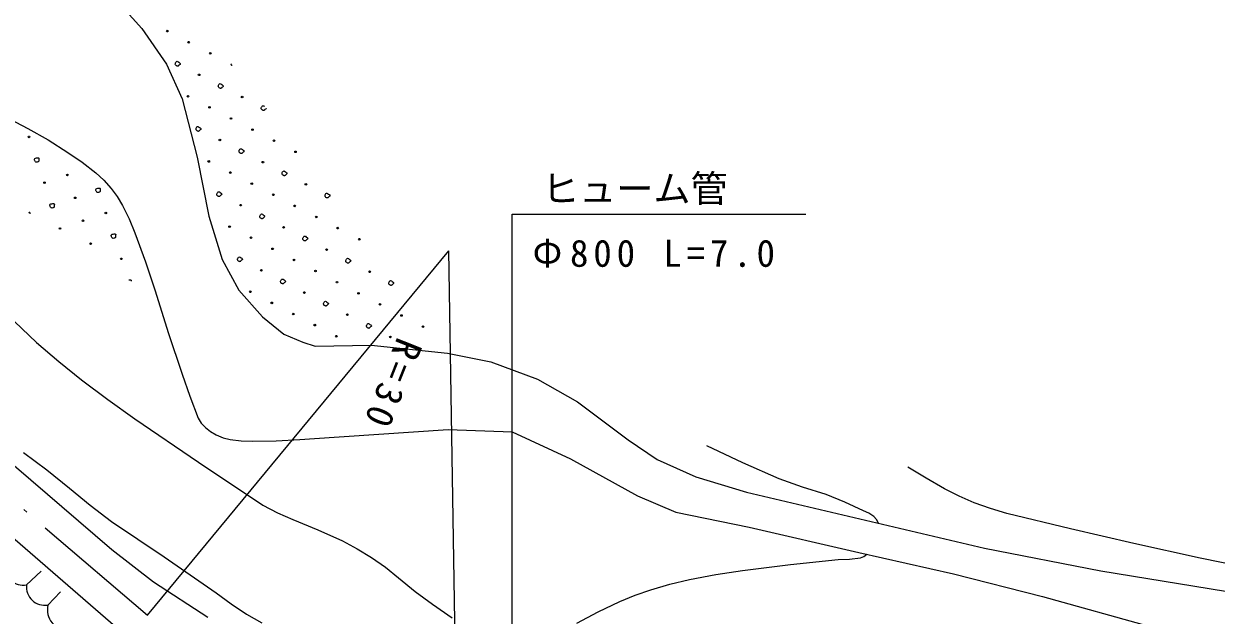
# Model space of a CAD drawing. Units: millimetres, scale not verified. Extents: x 61277 to 701277, y 6480 to 366480.
# Drawn here: x 127514 to 201413, y 269340 to 306024 of the extents above; entities that cross this region are included whole.
import ezdxf
from ezdxf.enums import TextEntityAlignment as Align

# ---------------------------------------------------------------- set-up
doc = ezdxf.new("R2010")
doc.units = ezdxf.units.MM
doc.header["$LTSCALE"] = 1000
doc.linetypes.add('LONG_DASHED_DOTTED', pattern=[15.25, 12, -1.5, 0.25, -1.5])
doc.layers.add('S-SUV', color=7, linetype='Continuous', lineweight=13)
doc.styles.add('ＭＳ ゴシック', font='')
doc.styles.get('ＭＳ ゴシック').set_extended_font_data('MS Gothic')

msp = doc.modelspace()

# ---------------------------------------------------------------- linework, layer by layer
at = {"layer": 'S-SUV'}
for p, q in [((132243, 308607), (134832, 305725)), ((134832, 305725), (136346, 303527)), ((136346, 303527), (137323, 301377)), ((136900, 303517), (136904, 303564)), ((136909, 303490), (136900, 303517)), ((136904, 303564), (136918, 303603)), ((136927, 303461), (136909, 303490)), ((136918, 303603), (136936, 303635)), ((136961, 303428), (136927, 303461)), ((136936, 303635), (136955, 303669)), ((136955, 303669), (136981, 303687)), ((136993, 303414), (136961, 303428)), ((136981, 303687), (137014, 303698)), ((137013, 303406), (136993, 303414)), ((137033, 303399), (137013, 303406)), ((137014, 303698), (137060, 303687)), ((137054, 303398), (137033, 303399)), ((137069, 303405), (137054, 303398)), ((137060, 303687), (137115, 303641)), ((137092, 303420), (137069, 303405)), ((137108, 303441), (137092, 303420)), ((137127, 303461), (137108, 303441)), ((137115, 303641), (137163, 303605)), ((137155, 303483), (137127, 303461)), ((137196, 303511), (137155, 303483)), ((137163, 303605), (137190, 303584)), ((137190, 303584), (137199, 303562)), ((137204, 303538), (137196, 303511)), ((137199, 303562), (137204, 303538)), ((139582, 302225), (139601, 302257)), ((139601, 302257), (139620, 302291)), ((139620, 302291), (139646, 302309)), ((139646, 302309), (139679, 302320)), ((139679, 302320), (139725, 302308)), ((139725, 302308), (139780, 302263)), ((139780, 302263), (139828, 302227)), ((139565, 302139), (139569, 302186)), ((139574, 302111), (139565, 302139)), ((139569, 302186), (139582, 302225)), ((139591, 302082), (139574, 302111)), ((139625, 302050), (139591, 302082)), ((139657, 302036), (139625, 302050)), ((139678, 302028), (139657, 302036)), ((139698, 302021), (139678, 302028)), ((139718, 302020), (139698, 302021)), ((139734, 302027), (139718, 302020)), ((139756, 302041), (139734, 302027)), ((139772, 302063), (139756, 302041)), ((139792, 302083), (139772, 302063)), ((139820, 302105), (139792, 302083)), ((139860, 302133), (139820, 302105)), ((139828, 302227), (139855, 302206)), ((139855, 302206), (139864, 302184)), ((139868, 302160), (139860, 302133)), ((139864, 302184), (139868, 302160)), ((137323, 301377), (138251, 297762)), ((142230, 300760), (142233, 300808)), ((142233, 300808), (142247, 300847)), ((142247, 300847), (142265, 300879)), ((142265, 300879), (142284, 300912)), ((142284, 300912), (142311, 300931)), ((142311, 300931), (142344, 300941)), ((142344, 300941), (142390, 300930)), ((142390, 300930), (142428, 300898)), ((125744, 300590), (127762, 299538)), ((142238, 300733), (142230, 300760)), ((142256, 300704), (142238, 300733)), ((142290, 300672), (142256, 300704)), ((142322, 300658), (142290, 300672)), ((142343, 300650), (142322, 300658)), ((142362, 300643), (142343, 300650)), ((142383, 300642), (142362, 300643)), ((142398, 300649), (142383, 300642)), ((142421, 300663), (142398, 300649)), ((142437, 300685), (142421, 300663)), ((142457, 300704), (142437, 300685)), ((142484, 300726), (142457, 300704)), ((142525, 300754), (142484, 300726)), ((142529, 300768), (142525, 300754)), ((127762, 299538), (129012, 298823)), ((138187, 299474), (138190, 299522)), ((138195, 299447), (138187, 299474)), ((138190, 299522), (138204, 299561)), ((138213, 299418), (138195, 299447)), ((138204, 299561), (138222, 299592)), ((138247, 299385), (138213, 299418)), ((138222, 299592), (138241, 299626)), ((138241, 299626), (138268, 299645)), ((138279, 299371), (138247, 299385)), ((138268, 299645), (138301, 299655)), ((138300, 299364), (138279, 299371)), ((138319, 299356), (138300, 299364)), ((138301, 299655), (138347, 299644)), ((138340, 299355), (138319, 299356)), ((138355, 299362), (138340, 299355)), ((138347, 299644), (138401, 299598)), ((138378, 299377), (138355, 299362)), ((138394, 299398), (138378, 299377)), ((138414, 299418), (138394, 299398)), ((138401, 299598), (138450, 299562)), ((138441, 299440), (138414, 299418)), ((138482, 299468), (138441, 299440)), ((138450, 299562), (138476, 299541)), ((138476, 299541), (138485, 299519)), ((138490, 299495), (138482, 299468)), ((138485, 299519), (138490, 299495)), ((129012, 298823), (130244, 298048)), ((130244, 298048), (131124, 297440)), ((140851, 298096), (140855, 298143)), ((140860, 298069), (140851, 298096)), ((140855, 298143), (140869, 298182)), ((140878, 298040), (140860, 298069)), ((140869, 298182), (140887, 298214)), ((140912, 298007), (140878, 298040)), ((140887, 298214), (140906, 298248)), ((140906, 298248), (140932, 298266)), ((140944, 297993), (140912, 298007)), ((140932, 298266), (140965, 298277)), ((140964, 297985), (140944, 297993)), ((140984, 297978), (140964, 297985)), ((140965, 298277), (141011, 298265)), ((141005, 297977), (140984, 297978)), ((141020, 297984), (141005, 297977)), ((141011, 298265), (141066, 298220)), ((141043, 297998), (141020, 297984)), ((141059, 298020), (141043, 297998)), ((141079, 298040), (141059, 298020)), ((141066, 298220), (141114, 298184)), ((141106, 298062), (141079, 298040)), ((141147, 298090), (141106, 298062)), ((141114, 298184), (141141, 298163)), ((141141, 298163), (141150, 298141)), ((141155, 298117), (141147, 298090)), ((141150, 298141), (141155, 298117)), ((128167, 297607), (128172, 297638)), ((128178, 297569), (128167, 297607)), ((128172, 297638), (128187, 297669)), ((128188, 297534), (128178, 297569)), ((128187, 297669), (128227, 297695)), ((128206, 297497), (128188, 297534)), ((128238, 297462), (128206, 297497)), ((128227, 297695), (128298, 297702)), ((128264, 297449), (128238, 297462)), ((128297, 297442), (128264, 297449)), ((128344, 297444), (128297, 297442)), ((128298, 297702), (128357, 297712)), ((128376, 297457), (128344, 297444)), ((128357, 297712), (128391, 297716)), ((128396, 297466), (128376, 297457)), ((128391, 297716), (128413, 297708)), ((128415, 297475), (128396, 297466)), ((128413, 297708), (128434, 297694)), ((128430, 297490), (128415, 297475)), ((128435, 297505), (128430, 297490)), ((128434, 297694), (128448, 297670)), ((128441, 297532), (128435, 297505)), ((128439, 297621), (128436, 297586)), ((128436, 297586), (128437, 297558)), ((128437, 297558), (128441, 297532)), ((128448, 297670), (128439, 297621)), ((131124, 297440), (131966, 296783)), ((138251, 297762), (138984, 294098)), ((106156, 296482), (132960, 273420)), ((131966, 296783), (132467, 296324)), ((143516, 296717), (143520, 296765)), ((143525, 296690), (143516, 296717)), ((143520, 296765), (143533, 296804)), ((143543, 296661), (143525, 296690)), ((143533, 296804), (143552, 296836)), ((143576, 296629), (143543, 296661)), ((143552, 296836), (143571, 296869)), ((143571, 296869), (143597, 296888)), ((143609, 296615), (143576, 296629)), ((143597, 296888), (143630, 296898)), ((143629, 296607), (143609, 296615)), ((143649, 296600), (143629, 296607)), ((143630, 296898), (143676, 296887)), ((143670, 296599), (143649, 296600)), ((143685, 296606), (143670, 296599)), ((143676, 296887), (143731, 296842)), ((143708, 296620), (143685, 296606)), ((143723, 296642), (143708, 296620)), ((143743, 296661), (143723, 296642)), ((143731, 296842), (143779, 296806)), ((143771, 296684), (143743, 296661)), ((143811, 296711), (143771, 296684)), ((143779, 296806), (143806, 296784)), ((143806, 296784), (143815, 296763)), ((143819, 296738), (143811, 296711)), ((143815, 296763), (143819, 296738)), ((131969, 295724), (131974, 295756)), ((131980, 295687), (131969, 295724)), ((131974, 295756), (131989, 295787)), ((131990, 295651), (131980, 295687)), ((131989, 295787), (132029, 295812)), ((132008, 295615), (131990, 295651)), ((132040, 295579), (132008, 295615)), ((132029, 295812), (132100, 295820)), ((132100, 295820), (132159, 295830)), ((132159, 295830), (132193, 295834)), ((132193, 295834), (132215, 295825)), ((132215, 295825), (132236, 295812)), ((132232, 295607), (132217, 295593)), ((132237, 295623), (132232, 295607)), ((132236, 295812), (132250, 295787)), ((132243, 295649), (132237, 295623)), ((132241, 295739), (132238, 295703)), ((132238, 295703), (132239, 295676)), ((132239, 295676), (132243, 295649)), ((132250, 295787), (132241, 295739)), ((132467, 296324), (132928, 295819)), ((132928, 295819), (133303, 295310)), ((139528, 295583), (139554, 295602)), ((139554, 295602), (139587, 295612)), ((139587, 295612), (139633, 295601)), ((139633, 295601), (139688, 295555)), ((129187, 294852), (129257, 294860)), ((129257, 294860), (129317, 294870)), ((129317, 294870), (129351, 294874)), ((129351, 294874), (129372, 294866)), ((129372, 294866), (129393, 294852)), ((132066, 295566), (132040, 295579)), ((132099, 295559), (132066, 295566)), ((132146, 295561), (132099, 295559)), ((132178, 295574), (132146, 295561)), ((132198, 295584), (132178, 295574)), ((132217, 295593), (132198, 295584)), ((133303, 295310), (133629, 294764)), ((139473, 295431), (139477, 295479)), ((139482, 295404), (139473, 295431)), ((139477, 295479), (139490, 295518)), ((139500, 295375), (139482, 295404)), ((139490, 295518), (139509, 295549)), ((139534, 295342), (139500, 295375)), ((139509, 295549), (139528, 295583)), ((139566, 295328), (139534, 295342)), ((139586, 295321), (139566, 295328)), ((139606, 295313), (139586, 295321)), ((139627, 295312), (139606, 295313)), ((139642, 295319), (139627, 295312)), ((139665, 295334), (139642, 295319)), ((139681, 295355), (139665, 295334)), ((139700, 295375), (139681, 295355)), ((139688, 295555), (139736, 295519)), ((139728, 295397), (139700, 295375)), ((139769, 295425), (139728, 295397)), ((139736, 295519), (139763, 295498)), ((139763, 295498), (139772, 295477)), ((139777, 295452), (139769, 295425)), ((139772, 295477), (139777, 295452)), ((146181, 295339), (146184, 295387)), ((146189, 295312), (146181, 295339)), ((146184, 295387), (146198, 295426)), ((146207, 295283), (146189, 295312)), ((146198, 295426), (146216, 295457)), ((146241, 295251), (146207, 295283)), ((146216, 295457), (146235, 295491)), ((146235, 295491), (146262, 295510)), ((146273, 295236), (146241, 295251)), ((146262, 295510), (146295, 295520)), ((146294, 295229), (146273, 295236)), ((146313, 295222), (146294, 295229)), ((146295, 295520), (146341, 295509)), ((146334, 295220), (146313, 295222)), ((146349, 295227), (146334, 295220)), ((146341, 295509), (146395, 295463)), ((146372, 295242), (146349, 295227)), ((146388, 295263), (146372, 295242)), ((146408, 295283), (146388, 295263)), ((146395, 295463), (146444, 295428)), ((146435, 295305), (146408, 295283)), ((146476, 295333), (146435, 295305)), ((146444, 295428), (146470, 295406)), ((146470, 295406), (146479, 295385)), ((146484, 295360), (146476, 295333)), ((146479, 295385), (146484, 295360)), ((129126, 294764), (129131, 294796)), ((129137, 294727), (129126, 294764)), ((129131, 294796), (129147, 294827)), ((129147, 294692), (129137, 294727)), ((129147, 294827), (129187, 294852)), ((129166, 294655), (129147, 294692)), ((129198, 294619), (129166, 294655)), ((129223, 294607), (129198, 294619)), ((129256, 294599), (129223, 294607)), ((129303, 294601), (129256, 294599)), ((129336, 294614), (129303, 294601)), ((129356, 294624), (129336, 294614)), ((129374, 294633), (129356, 294624)), ((129390, 294647), (129374, 294633)), ((129395, 294663), (129390, 294647)), ((129393, 294852), (129407, 294828)), ((129401, 294689), (129395, 294663)), ((129399, 294779), (129396, 294744)), ((129396, 294744), (129396, 294716)), ((129396, 294716), (129401, 294689)), ((129407, 294828), (129399, 294779)), ((133629, 294764), (134032, 293935)), ((142141, 294100), (142155, 294139)), ((142155, 294139), (142173, 294171)), ((142173, 294171), (142192, 294205)), ((142192, 294205), (142219, 294223)), ((142219, 294223), (142252, 294234)), ((142252, 294234), (142298, 294223)), ((142298, 294223), (142352, 294177)), ((142352, 294177), (142401, 294141)), ((142401, 294141), (142427, 294120)), ((142427, 294120), (142437, 294098)), ((157789, 264980), (157789, 294214)), ((157789, 294214), (175973, 294214)), ((103910, 293961), (135284, 266839)), ((134032, 293935), (134386, 293066)), ((138984, 294098), (139815, 291411)), ((142138, 294053), (142141, 294100)), ((142146, 294026), (142138, 294053)), ((142164, 293997), (142146, 294026)), ((142198, 293964), (142164, 293997)), ((142230, 293950), (142198, 293964)), ((142251, 293942), (142230, 293950)), ((142270, 293935), (142251, 293942)), ((142291, 293934), (142270, 293935)), ((142306, 293941), (142291, 293934)), ((142329, 293955), (142306, 293941)), ((142345, 293977), (142329, 293955)), ((142365, 293997), (142345, 293977)), ((142392, 294019), (142365, 293997)), ((142433, 294047), (142392, 294019)), ((142441, 294074), (142433, 294047)), ((142437, 294098), (142441, 294074)), ((132928, 292881), (132933, 292913)), ((132939, 292844), (132928, 292881)), ((132933, 292913), (132949, 292944)), ((132949, 292809), (132939, 292844)), ((132949, 292944), (132989, 292970)), ((132968, 292772), (132949, 292809)), ((133000, 292737), (132968, 292772)), ((132989, 292970), (133059, 292977)), ((133025, 292724), (133000, 292737)), ((133058, 292717), (133025, 292724)), ((133105, 292718), (133058, 292717)), ((133059, 292977), (133119, 292987)), ((133138, 292732), (133105, 292718)), ((133119, 292987), (133153, 292991)), ((133158, 292741), (133138, 292732)), ((133153, 292991), (133174, 292983)), ((133176, 292750), (133158, 292741)), ((133174, 292983), (133195, 292969)), ((133192, 292764), (133176, 292750)), ((133197, 292780), (133192, 292764)), ((133195, 292969), (133209, 292945)), ((133203, 292807), (133197, 292780)), ((133201, 292896), (133198, 292861)), ((133198, 292861), (133198, 292833)), ((133198, 292833), (133203, 292807)), ((133209, 292945), (133201, 292896)), ((134386, 293066), (135050, 291266)), ((144802, 292674), (144806, 292722)), ((144811, 292647), (144802, 292674)), ((144806, 292722), (144820, 292761)), ((144829, 292618), (144811, 292647)), ((144820, 292761), (144838, 292793)), ((144838, 292793), (144857, 292826)), ((144857, 292826), (144883, 292845)), ((144883, 292845), (144916, 292856)), ((144916, 292856), (144962, 292844)), ((144962, 292844), (145017, 292799)), ((145017, 292799), (145065, 292763)), ((145057, 292641), (145030, 292618)), ((145098, 292669), (145057, 292641)), ((145065, 292763), (145092, 292741)), ((145092, 292741), (145101, 292720)), ((145106, 292695), (145098, 292669)), ((145101, 292720), (145106, 292695)), ((135183, 269340), (153859, 291933)), ((144863, 292586), (144829, 292618)), ((144895, 292572), (144863, 292586)), ((144915, 292564), (144895, 292572)), ((144935, 292557), (144915, 292564)), ((144956, 292556), (144935, 292557)), ((144971, 292563), (144956, 292556)), ((144994, 292577), (144971, 292563)), ((145010, 292599), (144994, 292577)), ((145030, 292618), (145010, 292599)), ((154338, 261973), (153859, 291933)), ((135050, 291266), (135651, 289460)), ((139815, 291411), (140841, 289506)), ((140759, 291388), (140763, 291436)), ((140768, 291361), (140759, 291388)), ((140763, 291436), (140777, 291475)), ((140786, 291332), (140768, 291361)), ((140777, 291475), (140795, 291506)), ((140820, 291300), (140786, 291332)), ((140795, 291506), (140814, 291540)), ((140814, 291540), (140841, 291559)), ((140852, 291285), (140820, 291300)), ((140841, 291559), (140873, 291569)), ((140873, 291278), (140852, 291285)), ((140873, 291569), (140920, 291558)), ((140892, 291271), (140873, 291278)), ((140913, 291269), (140892, 291271)), ((140928, 291276), (140913, 291269)), ((140920, 291558), (140974, 291512)), ((140951, 291291), (140928, 291276)), ((140967, 291312), (140951, 291291)), ((140987, 291332), (140967, 291312)), ((140974, 291512), (141023, 291477)), ((141014, 291354), (140987, 291332)), ((141055, 291382), (141014, 291354)), ((141023, 291477), (141049, 291455)), ((141049, 291455), (141058, 291434)), ((141063, 291409), (141055, 291382)), ((141058, 291434), (141063, 291409)), ((147467, 291296), (147471, 291344)), ((147476, 291269), (147467, 291296)), ((147471, 291344), (147484, 291383)), ((147494, 291240), (147476, 291269)), ((147484, 291383), (147503, 291415)), ((147527, 291208), (147494, 291240)), ((147503, 291415), (147522, 291448)), ((147522, 291448), (147548, 291467)), ((147560, 291193), (147527, 291208)), ((147548, 291467), (147581, 291477)), ((147580, 291186), (147560, 291193)), ((147600, 291179), (147580, 291186)), ((147581, 291477), (147627, 291466)), ((147621, 291177), (147600, 291179)), ((147636, 291185), (147621, 291177)), ((147627, 291466), (147682, 291420)), ((147659, 291199), (147636, 291185)), ((147674, 291221), (147659, 291199)), ((147694, 291240), (147674, 291221)), ((147682, 291420), (147730, 291385)), ((147722, 291262), (147694, 291240)), ((147763, 291290), (147722, 291262)), ((147730, 291385), (147757, 291363)), ((147757, 291363), (147766, 291342)), ((147770, 291317), (147763, 291290)), ((147766, 291342), (147770, 291317)), ((134020, 290135), (134078, 290145)), ((134078, 290145), (134112, 290149)), ((134112, 290149), (134134, 290141)), ((134134, 290141), (134155, 290127)), ((134155, 290127), (134169, 290103)), ((134169, 290103), (134162, 290060)), ((143424, 290010), (143428, 290057)), ((143433, 289983), (143424, 290010)), ((143428, 290057), (143441, 290096)), ((143451, 289954), (143433, 289983)), ((143441, 290096), (143460, 290128)), ((143485, 289921), (143451, 289954)), ((143460, 290128), (143479, 290162)), ((143479, 290162), (143505, 290180)), ((143517, 289907), (143485, 289921)), ((143505, 290180), (143538, 290191)), ((143537, 289899), (143517, 289907)), ((143557, 289892), (143537, 289899)), ((143538, 290191), (143584, 290180)), ((143578, 289891), (143557, 289892)), ((143593, 289898), (143578, 289891)), ((143584, 290180), (143639, 290134)), ((143616, 289913), (143593, 289898)), ((143632, 289934), (143616, 289913)), ((143651, 289954), (143632, 289934)), ((143639, 290134), (143687, 290098)), ((143679, 289976), (143651, 289954)), ((143720, 290004), (143679, 289976)), ((143687, 290098), (143714, 290077)), ((143714, 290077), (143723, 290055)), ((143728, 290031), (143720, 290004)), ((143723, 290055), (143728, 290031)), ((150132, 289918), (150135, 289966)), ((150140, 289891), (150132, 289918)), ((150135, 289966), (150149, 290005)), ((150158, 289862), (150140, 289891)), ((150149, 290005), (150167, 290036)), ((150192, 289829), (150158, 289862)), ((150167, 290036), (150186, 290070)), ((150186, 290070), (150213, 290089)), ((150224, 289815), (150192, 289829)), ((150213, 290089), (150246, 290099)), ((150245, 289808), (150224, 289815)), ((150264, 289800), (150245, 289808)), ((150246, 290099), (150292, 290088)), ((150285, 289799), (150264, 289800)), ((150300, 289806), (150285, 289799)), ((150292, 290088), (150346, 290042)), ((150323, 289821), (150300, 289806)), ((150339, 289842), (150323, 289821)), ((150359, 289862), (150339, 289842)), ((150346, 290042), (150395, 290006)), ((150386, 289884), (150359, 289862)), ((150427, 289912), (150386, 289884)), ((150395, 290006), (150421, 289985)), ((150421, 289985), (150430, 289963)), ((150435, 289939), (150427, 289912)), ((150430, 289963), (150435, 289939)), ((135651, 289460), (136462, 286873)), ((140841, 289506), (142306, 287845)), ((126009, 288430), (128306, 286251)), ((146089, 288632), (146093, 288679)), ((146097, 288604), (146089, 288632)), ((146093, 288679), (146106, 288718)), ((146115, 288575), (146097, 288604)), ((146106, 288718), (146124, 288750)), ((146149, 288543), (146115, 288575)), ((146124, 288750), (146144, 288784)), ((146144, 288784), (146170, 288802)), ((146181, 288529), (146149, 288543)), ((146170, 288802), (146203, 288813)), ((146202, 288521), (146181, 288529)), ((146221, 288514), (146202, 288521)), ((146203, 288813), (146249, 288801)), ((146242, 288513), (146221, 288514)), ((146257, 288520), (146242, 288513)), ((146249, 288801), (146303, 288756)), ((146280, 288534), (146257, 288520)), ((146296, 288556), (146280, 288534)), ((146316, 288576), (146296, 288556)), ((146303, 288756), (146352, 288720)), ((146344, 288598), (146316, 288576)), ((146384, 288626), (146344, 288598)), ((146352, 288720), (146378, 288699)), ((146378, 288699), (146388, 288677)), ((146392, 288653), (146384, 288626)), ((146388, 288677), (146392, 288653)), ((142306, 287845), (143625, 286770)), ((136462, 286873), (137331, 284299)), ((143625, 286770), (144798, 286282)), ((148753, 287253), (148757, 287301)), ((148762, 287226), (148753, 287253)), ((148757, 287301), (148771, 287340)), ((148780, 287197), (148762, 287226)), ((148771, 287340), (148789, 287372)), ((148814, 287165), (148780, 287197)), ((148789, 287372), (148808, 287405)), ((148808, 287405), (148835, 287424)), ((148846, 287151), (148814, 287165)), ((148835, 287424), (148867, 287434)), ((148866, 287143), (148846, 287151)), ((148886, 287136), (148866, 287143)), ((148867, 287434), (148913, 287423)), ((148907, 287134), (148886, 287136)), ((148922, 287142), (148907, 287134)), ((148913, 287423), (148968, 287377)), ((148945, 287156), (148922, 287142)), ((148961, 287178), (148945, 287156)), ((148981, 287197), (148961, 287178)), ((148968, 287377), (149016, 287342)), ((149008, 287219), (148981, 287197)), ((149049, 287247), (149008, 287219)), ((149016, 287342), (149043, 287320)), ((149043, 287320), (149052, 287299)), ((149057, 287274), (149049, 287247)), ((149052, 287299), (149057, 287274)), ((128306, 286251), (129673, 285080)), ((144798, 286282), (145579, 286038)), ((145579, 286038), (149048, 286087)), ((149048, 286087), (153774, 285598)), ((151455, 285995), (151473, 286027)), ((151473, 286027), (151499, 286046)), ((151499, 286046), (151532, 286056)), ((151532, 286056), (151578, 286045)), ((151578, 286045), (151633, 285999)), ((151633, 285999), (151663, 285977)), ((153774, 285598), (156461, 285061)), ((129673, 285080), (131086, 283948)), ((156461, 285061), (159343, 283986)), ((131086, 283948), (132723, 282712)), ((137331, 284299), (137796, 282916)), ((159343, 283986), (161835, 282569)), ((132723, 282712), (134401, 281522)), ((137796, 282916), (138317, 281558)), ((161835, 282569), (164961, 280224)), ((138317, 281558), (138514, 281252)), ((134401, 281522), (138340, 278826)), ((138514, 281252), (138765, 280973)), ((138765, 280973), (139079, 280724)), ((145226, 280277), (153816, 280851)), ((153816, 280851), (157773, 280705)), ((139079, 280724), (139436, 280519)), ((139436, 280519), (139863, 280350)), ((139863, 280350), (140309, 280238)), ((140309, 280238), (140989, 280153)), ((140989, 280153), (141679, 280127)), ((141679, 280127), (143154, 280151)), ((143154, 280151), (144623, 280235)), ((144623, 280235), (144920, 280256)), ((144920, 280256), (145226, 280277)), ((157773, 280705), (161388, 279044)), ((164961, 280224), (166769, 279003)), ((127484, 279423), (128932, 278349)), ((172071, 278799), (169836, 279842)), ((138340, 278826), (142324, 276173)), ((161388, 279044), (165541, 276748)), ((166769, 279003), (169162, 277928)), ((174321, 277792), (172071, 278799)), ((128932, 278349), (130340, 277229)), ((169162, 277928), (172308, 276975)), ((183440, 277837), (182307, 278526)), ((130340, 277229), (131628, 276167)), ((175779, 277277), (174321, 277792)), ((177251, 276820), (175779, 277277)), ((184578, 277185), (183440, 277837)), ((185491, 276717), (184578, 277185)), ((165541, 276748), (167934, 275722)), ((172308, 276975), (187062, 273506)), ((178403, 276346), (177251, 276820)), ((186418, 276309), (185491, 276717)), ((131628, 276167), (132951, 275154)), ((142324, 276173), (143244, 275696)), ((143244, 275696), (144190, 275274)), ((167934, 275722), (172478, 274794)), ((179549, 275807), (178403, 276346)), ((179895, 275659), (179549, 275807)), ((180196, 275466), (179895, 275659)), ((187421, 275950), (186418, 276309)), ((188447, 275646), (187421, 275950)), ((192378, 274688), (188447, 275646)), ((132951, 275154), (136210, 272967)), ((144190, 275274), (145744, 274639)), ((180365, 275275), (180196, 275466)), ((180480, 275054), (180365, 275275)), ((145744, 274639), (147274, 273949)), ((172478, 274794), (179268, 273230)), ((196301, 273794), (192378, 274688)), ((147274, 273949), (148180, 273460)), ((148180, 273460), (149064, 272914)), ((187062, 273506), (194271, 272089)), ((200417, 272885), (196301, 273794)), ((132960, 273420), (135548, 271411)), ((136210, 272967), (139441, 270726)), ((149064, 272914), (149922, 272311)), ((175024, 272484), (177987, 272792)), ((177987, 272792), (178682, 272809)), ((178682, 272809), (179367, 272887)), ((179268, 273230), (185130, 271911)), ((179367, 272887), (179577, 272982)), ((179577, 272982), (179767, 273118)), ((204536, 272037), (200417, 272885)), ((127681, 271215), (128577, 272078)), ((149922, 272311), (150742, 271662)), ((170403, 271859), (172051, 272116)), ((172051, 272116), (175024, 272484)), ((194271, 272089), (201989, 270819)), ((135548, 271411), (138910, 269209)), ((150742, 271662), (151776, 270816)), ((166383, 270912), (167560, 271255)), ((167560, 271255), (168764, 271543)), ((168764, 271543), (170403, 271859)), ((185130, 271911), (190651, 270495)), ((129004, 269971), (129789, 270779)), ((139441, 270726), (140353, 270044)), ((151776, 270816), (152847, 270017)), ((164444, 270185), (165401, 270576)), ((165401, 270576), (166383, 270912)), ((190651, 270495), (197317, 268638)), ((140353, 270044), (141305, 269407)), ((152847, 270017), (154064, 269179)), ((163107, 269544), (164444, 270185)), ((141305, 269407), (142261, 268871)), ((161781, 268840), (163107, 269544))]:
    msp.add_line(p, q, dxfattribs=at)
at = {"layer": 'S-SUV', "linetype": 'LONG_DASHED_DOTTED'}
msp.add_line((105651, 294563), (135183, 269340), dxfattribs=at)
at = {"layer": 'S-SUV'}
for centre in [(136403, 305573), (137735, 304884), (139067, 304195), (138378, 302862), (137689, 301530), (141043, 301484), (139021, 300841), (140354, 300152), (141686, 299463), (127834, 299012), (139665, 298819), (143018, 298773), (144351, 298084), (138976, 297487), (142329, 297441), (130215, 296649), (140308, 296798), (128794, 296169), (141640, 296109), (144994, 296063), (130695, 295228), (142973, 295420), (132596, 294286), (140951, 294776), (144305, 294730), (131175, 293807), (140262, 293444), (143616, 293398), (145637, 294041), (146969, 293352), (129754, 293327), (141594, 292755), (148302, 292663), (131655, 292385), (142927, 292066), (146280, 292020), (133556, 291444), (144259, 291377), (142237, 290734), (145591, 290688), (148945, 290642), (146924, 289998), (141548, 289401), (144902, 289355), (148256, 289309), (142881, 288712), (149588, 288620), (144213, 288023), (147567, 287977), (150921, 287931), (145545, 287334), (152253, 287242), (146878, 286645), (150231, 286599)]:
    msp.add_circle(centre, 49.8, dxfattribs=at)
for centre, radius, start, end in [((140400, 303505), 49.8, 119.9498, 315.57651), ((127853, 294268), 49.8, 330.56837, 145.30768), ((127486, 272334), 1135, 173.62076, 279.88095), ((128809, 271089), 1135, 173.62076, 279.88095), ((130253, 269682), 1282, 166.97968, 271.82166)]:
    msp.add_arc(centre, radius, start, end, dxfattribs=at)

# ---------------------------------------------------------------- texts
at = {"layer": 'S-SUV', "style": 'ＭＳ ゴシック'}
msp.add_text('ヒューム管', height=1686, dxfattribs=at).set_placement((159635, 294456), align=Align.BOTTOM_LEFT)
at = {"layer": 'S-SUV', "insert": (159041, 290896), "char_height": 1686, "attachment_point": 7, "style": 'ＭＳ ゴシック'}
msp.add_mtext('\\T1.26;Φ800\\~L=7.0', dxfattribs=at)
at = {"layer": 'S-SUV', "insert": (150659, 286685), "char_height": 1686, "attachment_point": 7, "rotation": 248.3, "style": 'ＭＳ ゴシック'}
msp.add_mtext('\\T1.3;R=30', dxfattribs=at)

doc.saveas('drawing.dxf')
